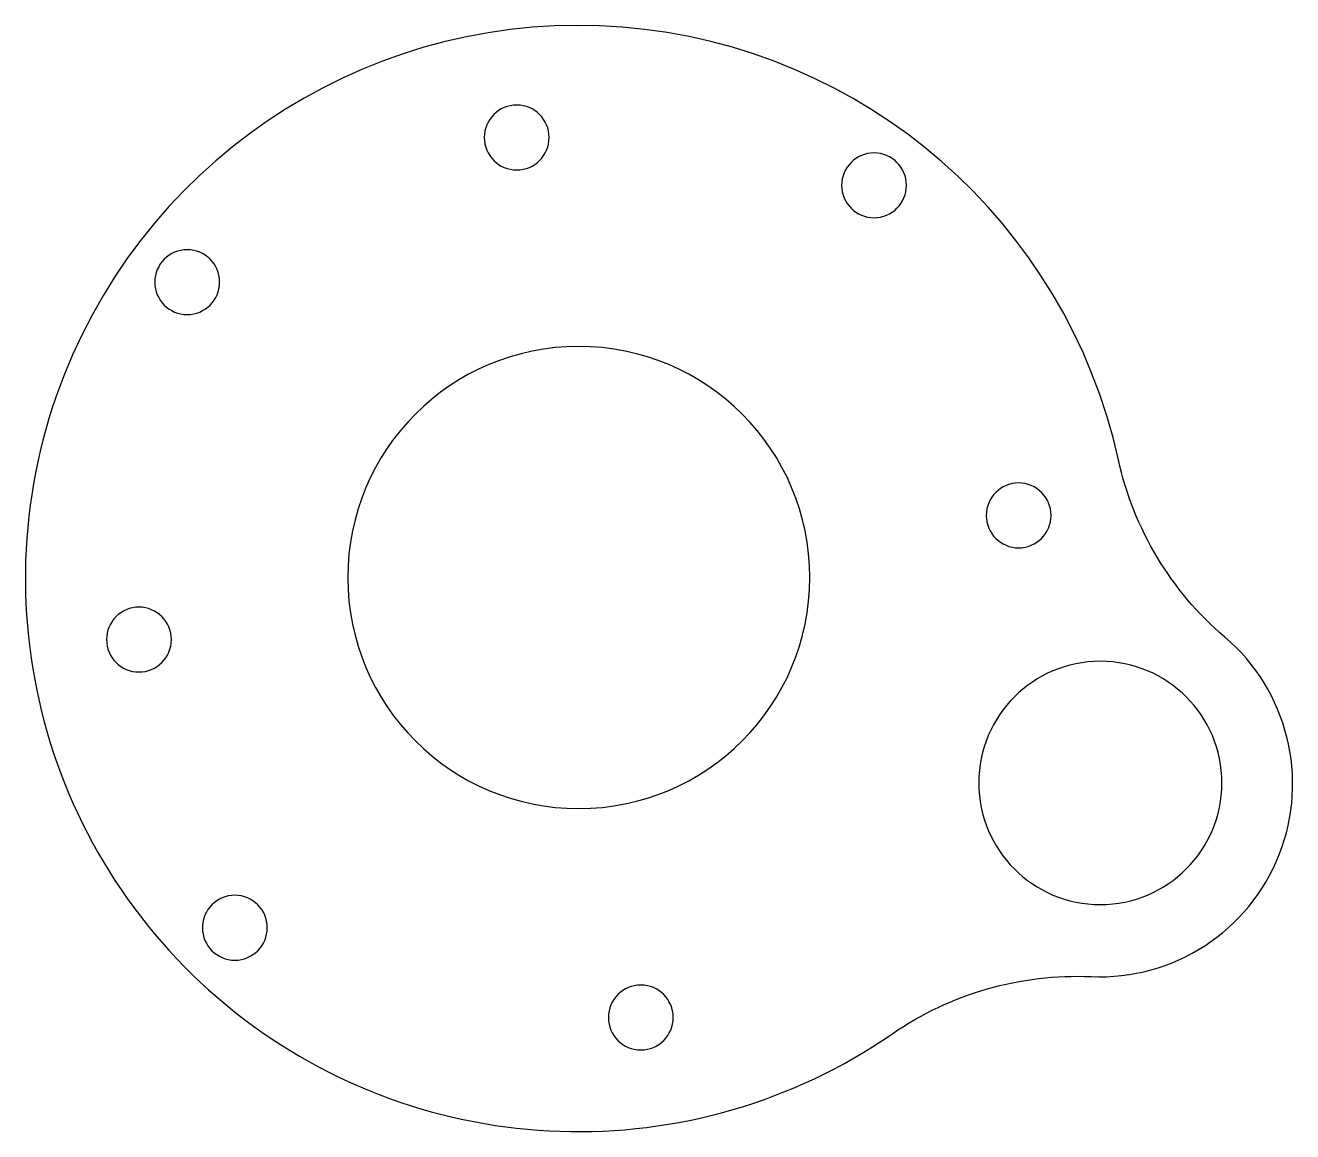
# Model space of a CAD drawing. Header units: millimetres. Extents: x -471.2 to -408.6, y 359 to 413.6.
import ezdxf

# ---------------------------------------------------------------- set-up
doc = ezdxf.new("R2010")
doc.units = ezdxf.units.MM

msp = doc.modelspace()

# ---------------------------------------------------------------- linework, layer by layer
at = {"layer": 'INTERIOR_PROFILES', "extrusion": (0, 0, -1)}
for centre, radius in [((446.922, 408.036), 1.6), ((429.289, 405.676), 1.6), ((463.183, 400.901), 1.6), ((443.86, 386.331), 11.4), ((422.154, 389.393), 1.6), ((465.565, 383.269), 1.6), ((418.123, 376.196), 6), ((460.831, 369.053), 1.6), ((440.798, 364.625), 1.6)]:
    msp.add_circle(centre, radius, dxfattribs=at)
at = {"layer": 'OUTER_PROFILES'}
msp.add_lwpolyline([(-417.233, 392.139, 3.282157), (-428.382, 363.826, -0.16372), (-418.574, 366.642, 0.714367), (-411.978, 383.392, -0.16372)], format="xyb", close=True, dxfattribs=at)

doc.saveas('drawing.dxf')
